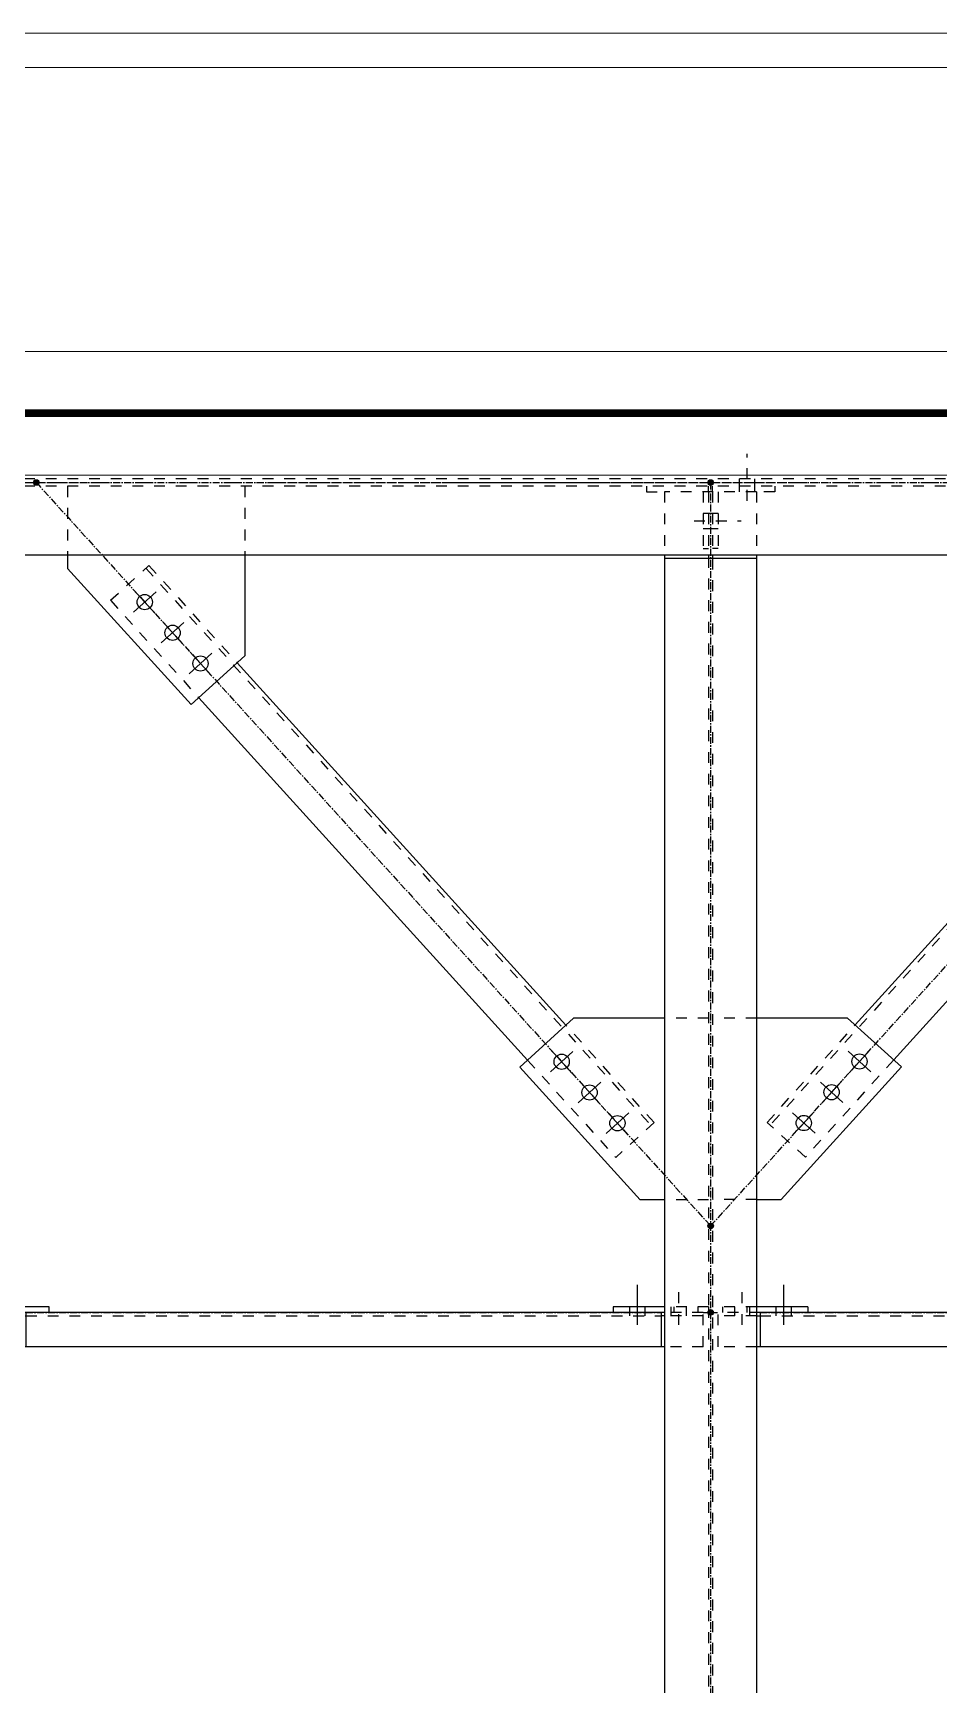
# Model space of a CAD drawing. Header units: inches. Extents: x 209270 to 234360, y -180214 to -150194.
# Drawn here: x 220432 to 221742, y -157102 to -154714 of the extents above; entities that cross this region are included whole.
import ezdxf

# ---------------------------------------------------------------- set-up
doc = ezdxf.new("R2010")
doc.units = ezdxf.units.IN
doc.header["$LTSCALE"] = 10
doc.header["$MEASUREMENT"] = 0
for name, pattern in [('CENTER', [2, 1.25, -0.25, 0.25, -0.25]), ('DXK_LINE_DOT2', [3.9198, 1.9599, -1.9599]), ('DXK_LINE_DOT5', [7.8785, 2.979, -0.9799, 0.9799, -0.9799, 0.9799, -0.9799]), ('HIDDEN', [0.375, 0.25, -0.125])]:
    doc.linetypes.add(name, pattern=pattern)
doc.layers.get('0').update_dxf_attribs({"color": 1})
for name, color, linetype in [('_BLUE_0', 5, 'Continuous'), ('_BLUE_1', 5, 'Continuous'), ('_BLUE_2', 5, 'Continuous'), ('_BLUE_4', 5, 'Continuous')]:
    doc.layers.add(name, color=color, linetype=linetype)
for name, color, linetype, lineweight in [('CEN', 1, 'CENTER', 9), ('handrail', 1, 'FENCELINE1', 9), ('HIDDEN', 1, 'HIDDEN', 9), ('MAIN OBJECT', 1, 'Continuous', 18), ('Sheeting', 1, 'Continuous', 0)]:
    doc.layers.add(name, color=color, linetype=linetype, lineweight=lineweight)
doc.linetypes.add('FENCELINE1', pattern='A,0.25,-0.1,[133,arial.ttf,S=0.1,R=0,X=-0.1,Y=0],-0.1,1', length=1.45)

# ---------------------------------------------------------------- blocks, each defined once
blk = doc.blocks.new('MECH_DRAWING')
at = {"layer": 'CEN'}
blk.add_line((217212.2, -155263.7), (228311.6, -155263.7), dxfattribs=at)
at = {"layer": 'CEN', "elevation": 0.8}
blk.add_lwpolyline([(217011.9, -155263.7), (228511.9, -155263.7), (228511.9, -165263.7), (217011.9, -165263.7)], close=True, dxfattribs=at)
at = {"layer": 'handrail', "const_width": 10, "elevation": -448149754.8}
blk.add_lwpolyline([(228511.9, -159158.7), (228511.9, -155263.7), (217011.9, -155263.7), (217011.9, -156838.4)], dxfattribs=at)
at = {"layer": 'HIDDEN', "elevation": 0.8}
blk.add_lwpolyline([(228307.2, -155268.1), (217216.6, -155268.1), (217216.6, -155259.3), (228307.2, -155259.3)], close=True, dxfattribs=at)
at = {"layer": 'MAIN OBJECT', "elevation": 0.8}
blk.add_lwpolyline([(228307.2, -155353.1), (217216.6, -155353.1), (217216.6, -155174.3), (228307.2, -155174.3)], close=True, dxfattribs=at)
at = {"layer": 'Sheeting'}
for points in [[(216351.9, -154713.7), (229171.9, -154713.7), (229171.9, -165813.7), (216351.9, -165813.7)], [(216401.9, -154763.7), (229121.9, -154763.7), (229121.9, -165763.7), (216401.9, -165763.7)]]:
    blk.add_lwpolyline(points, close=True, dxfattribs=at)
blk = doc.blocks.new('GridLine-116860372-116908 - 114867')
at = {"layer": '_BLUE_2', "linetype": 'DXK_LINE_DOT5'}
blk.add_line((2535.4, 25070.8), (24512.1, 25070.8), dxfattribs=at)
blk = doc.blocks.new('Part-116860372-114967 - 114867')
at = {"layer": '_BLUE_4', "linetype": 'Continuous'}
for points in [[(15075.6, 25065.8, -1), (15075.6, 25075.8, -1)], [(15075.6, 22565.8, -1), (15075.6, 22575.8, -1)]]:
    blk.add_hatch(color=256, dxfattribs=at).paths.add_polyline_path(points)
at = {"layer": '_BLUE_1', "linetype": 'DXK_LINE_DOT2'}
for p, q in [((14992.3, 25054.1), (14992.3, 24939.6)), ((15158.8, 25054.1), (14992.3, 25054.1)), ((15072, 25054.1), (15072, 23580.8)), ((15079.1, 25054.1), (15079.1, 24939.6)), ((15158.8, 25054.1), (15158.8, 24939.6)), ((15079.1, 24933.3), (15079.1, 22680.6)), ((15072, 23580.8), (15072, 22680.6)), ((14992.3, 22674.4), (14992.3, 22585)), ((15072, 22674.4), (15072, 22585)), ((15079.1, 22674.4), (15079.1, 22585)), ((15158.8, 22674.4), (15158.8, 22585)), ((15158.8, 22585), (14992.3, 22585))]:
    blk.add_line(p, q, dxfattribs=at)
at = {"layer": '_BLUE_2', "linetype": 'Continuous'}
for p, q in [((14992.3, 24939.6), (14992.3, 22674.4)), ((15158.8, 24933.3), (14992.3, 24933.3)), ((15072, 24939.6), (15072, 24933.3)), ((15079.1, 24939.6), (15079.1, 24933.3)), ((15158.8, 24939.6), (15158.8, 22674.4)), ((15158.8, 22680.6), (14992.3, 22680.6)), ((15072, 22680.6), (15072, 22674.4)), ((15079.1, 22680.6), (15079.1, 22674.4))]:
    blk.add_line(p, q, dxfattribs=at)
at = {"layer": '_BLUE_4', "linetype": 'CENTER'}
blk.add_line((15075.6, 25070.8), (15075.6, 22570.8), dxfattribs=at)
at = {"layer": '_BLUE_4', "linetype": 'Continuous'}
for centre in [(15075.6, 25070.8), (15075.6, 22570.8)]:
    blk.add_circle(centre, 5, dxfattribs=at)
blk = doc.blocks.new('Part-116860372-114888 - 114867')
at = {"layer": '_BLUE_1', "linetype": 'DXK_LINE_DOT2'}
for p, q in [((19851.4, 25077.6), (9958.1, 25077.6)), ((19851.4, 25064.1), (9958.1, 25064.1))]:
    blk.add_line(p, q, dxfattribs=at)
at = {"layer": '_BLUE_2', "linetype": 'Continuous'}
for p, q in [((12813.1, 25202.1), (19851.4, 25202.1)), ((19851.4, 24939.6), (12813.1, 24939.6))]:
    blk.add_line(p, q, dxfattribs=at)
at = {"layer": '_BLUE_4', "linetype": 'CENTER'}
blk.add_line((9575.6, 25070.8), (20200.6, 25070.8), dxfattribs=at)
blk = doc.blocks.new('Part-116860372-116075 - 114867')
at = {"layer": '_BLUE_1', "linetype": 'DXK_LINE_DOT2'}
for p, q in [((13913.2, 25064.1), (13913.2, 24939.6)), ((14233.8, 25064.1), (14233.8, 24939.6))]:
    blk.add_line(p, q, dxfattribs=at)
at = {"layer": '_BLUE_2', "linetype": 'Continuous'}
for p, q in [((13913.2, 24939.6), (13913.2, 24915.6)), ((14233.8, 24939.6), (14233.8, 24757.5)), ((13913.2, 24915.6), (14136.6, 24669.3)), ((14136.6, 24669.3), (14233.8, 24757.5))]:
    blk.add_line(p, q, dxfattribs=at)
blk = doc.blocks.new('Part-116860372-115060 - 114867')
at = {"layer": '_BLUE_4', "linetype": 'Continuous'}
for points in [[(13700.6, 23565.8, -1), (13700.6, 23575.8, -1)], [(15075.6, 23565.8, -1), (15075.6, 23575.8, -1)]]:
    blk.add_hatch(color=256, dxfattribs=at).paths.add_polyline_path(points)
at = {"layer": '_BLUE_1', "linetype": 'DXK_LINE_DOT2'}
for p, q in [((13838.1, 23570.8), (13717.3, 23570.8)), ((13717.3, 23508.3), (13717.3, 23570.8)), ((13831.8, 23564.6), (13717.3, 23564.6)), ((13838.1, 23564.6), (14986.1, 23564.6)), ((15062, 23570.8), (14986.1, 23570.8)), ((15062, 23564.6), (14992.3, 23564.6)), ((15062, 23508.3), (15062, 23570.8)), ((13831.8, 23508.3), (13717.3, 23508.3)), ((15062, 23508.3), (14986.1, 23508.3))]:
    blk.add_line(p, q, dxfattribs=at)
at = {"layer": '_BLUE_2', "linetype": 'Continuous'}
for p, q in [((13831.8, 23564.6), (13838.1, 23564.6)), ((14986.1, 23570.8), (13838.1, 23570.8)), ((13838.1, 23570.8), (13838.1, 23508.3)), ((14986.1, 23570.8), (14986.1, 23508.3)), ((14992.3, 23564.6), (14986.1, 23564.6)), ((14992.3, 23508.3), (13831.8, 23508.3))]:
    blk.add_line(p, q, dxfattribs=at)
at = {"layer": '_BLUE_4', "linetype": 'CENTER'}
for p, q in [((13700.6, 23570.8), (13717.3, 23570.8)), ((13838.1, 23570.8), (14986.1, 23570.8)), ((15062, 23570.8), (15075.6, 23570.8))]:
    blk.add_line(p, q, dxfattribs=at)
at = {"layer": '_BLUE_4', "linetype": 'Continuous'}
for centre in [(13700.6, 23570.8), (15075.6, 23570.8)]:
    blk.add_circle(centre, 5, dxfattribs=at)
blk = doc.blocks.new('Part-116860372-115061 - 114867')
at = {"layer": '_BLUE_4', "linetype": 'Continuous'}
for points in [[(15075.6, 23565.8, -1), (15075.6, 23575.8, -1)], [(16450.6, 23565.8, -1), (16450.6, 23575.8, -1)]]:
    blk.add_hatch(color=256, dxfattribs=at).paths.add_polyline_path(points)
at = {"layer": '_BLUE_1', "linetype": 'DXK_LINE_DOT2'}
for p, q in [((15165.1, 23570.8), (15089.1, 23570.8)), ((15089.1, 23508.3), (15089.1, 23570.8)), ((15158.8, 23564.6), (15089.1, 23564.6)), ((15165.1, 23564.6), (16361.1, 23564.6)), ((16437, 23570.8), (16361.1, 23570.8)), ((16437, 23564.6), (16367.3, 23564.6)), ((16437, 23508.3), (16437, 23570.8)), ((15158.8, 23508.3), (15089.1, 23508.3)), ((16437, 23508.3), (16367.3, 23508.3))]:
    blk.add_line(p, q, dxfattribs=at)
at = {"layer": '_BLUE_2', "linetype": 'Continuous'}
for p, q in [((15158.8, 23564.6), (15165.1, 23564.6)), ((16361.1, 23570.8), (15165.1, 23570.8)), ((15165.1, 23570.8), (15165.1, 23508.3)), ((16361.1, 23570.8), (16361.1, 23508.3)), ((16367.3, 23564.6), (16361.1, 23564.6)), ((16367.3, 23508.3), (15158.8, 23508.3))]:
    blk.add_line(p, q, dxfattribs=at)
at = {"layer": '_BLUE_4', "linetype": 'CENTER'}
for p, q in [((15075.6, 23570.8), (15089.1, 23570.8)), ((15165.1, 23570.8), (16361.1, 23570.8)), ((16437, 23570.8), (16450.6, 23570.8))]:
    blk.add_line(p, q, dxfattribs=at)
at = {"layer": '_BLUE_4', "linetype": 'Continuous'}
for centre in [(15075.6, 23570.8), (16450.6, 23570.8)]:
    blk.add_circle(centre, 5, dxfattribs=at)
blk = doc.blocks.new('Bolt-116860372-116079 - 114867')
at = {"layer": '_BLUE_2', "linetype": 'Continuous'}
for p, q in [((15324.3, 24042.7), (15365.1, 24005.8)), ((15363.1, 24044.7), (15326.2, 24003.9)), ((15274, 23987.1), (15314.7, 23950.2)), ((15312.8, 23989.1), (15275.9, 23948.3)), ((15223.6, 23931.5), (15264.4, 23894.6)), ((15262.5, 23933.5), (15225.5, 23892.7))]:
    blk.add_line(p, q, dxfattribs=at)
for centre in [(15344.7, 24024.3), (15294.3, 23968.7), (15244, 23913.1)]:
    blk.add_circle(centre, 13.8, dxfattribs=at)
blk = doc.blocks.new('Part-116860372-115091 - 114867')
at = {"layer": '_BLUE_4', "linetype": 'Continuous'}
for points in [[(16292.4, 25065.8, -1), (16292.4, 25075.8, -1)], [(15075.6, 23722.1, -1), (15075.6, 23732.1, -1)]]:
    blk.add_hatch(color=256, dxfattribs=at).paths.add_polyline_path(points)
at = {"layer": '_BLUE_1', "linetype": 'DXK_LINE_DOT2'}
for p, q in [((16094.6, 24915.8), (15183.1, 23909.2)), ((16089.1, 24920.8), (15929.7, 24744.8)), ((16089.1, 24920.8), (16158.6, 24857.9)), ((16158.6, 24857.9), (15999.2, 24681.9)), ((15177.6, 23914.2), (15337, 24090.3)), ((15406.5, 24027.3), (15247.1, 23851.3)), ((15247.1, 23851.3), (15177.6, 23914.2))]:
    blk.add_line(p, q, dxfattribs=at)
at = {"layer": '_BLUE_2', "linetype": 'Continuous'}
for p, q in [((15929.7, 24744.8), (15337, 24090.3)), ((15999.2, 24681.9), (15406.5, 24027.3))]:
    blk.add_line(p, q, dxfattribs=at)
at = {"layer": '_BLUE_4', "linetype": 'CENTER'}
blk.add_line((15075.6, 23727.1), (16292.4, 25070.8), dxfattribs=at)
at = {"layer": '_BLUE_4', "linetype": 'Continuous'}
for centre in [(16292.4, 25070.8), (15075.6, 23727.1)]:
    blk.add_circle(centre, 5, dxfattribs=at)
blk = doc.blocks.new('Part-116860372-115092 - 114867')
at = {"layer": '_BLUE_4', "linetype": 'Continuous'}
for points in [[(13856.8, 25065.8, -1), (13856.8, 25075.8, -1)], [(15075.6, 23722.1, -1), (15075.6, 23732.1, -1)]]:
    blk.add_hatch(color=256, dxfattribs=at).paths.add_polyline_path(points)
at = {"layer": '_BLUE_1', "linetype": 'DXK_LINE_DOT2'}
for p, q in [((13990.9, 24857.9), (14060.4, 24920.8)), ((14054.8, 24915.8), (14968, 23908.9)), ((14060.4, 24920.8), (14219.9, 24744.9)), ((13990.9, 24857.9), (14150.5, 24681.9)), ((14973.6, 23914), (14814, 24089.9)), ((14744.6, 24026.9), (14904.1, 23851)), ((14973.6, 23914), (14904.1, 23851))]:
    blk.add_line(p, q, dxfattribs=at)
at = {"layer": '_BLUE_2', "linetype": 'Continuous'}
for p, q in [((14219.9, 24744.9), (14814, 24089.9)), ((14150.5, 24681.9), (14744.6, 24026.9))]:
    blk.add_line(p, q, dxfattribs=at)
at = {"layer": '_BLUE_4', "linetype": 'CENTER'}
blk.add_line((13856.8, 25070.8), (15075.6, 23727.1), dxfattribs=at)
at = {"layer": '_BLUE_4', "linetype": 'Continuous'}
for centre in [(13856.8, 25070.8), (15075.6, 23727.1)]:
    blk.add_circle(centre, 5, dxfattribs=at)
blk = doc.blocks.new('Part-116860372-115464 - 114867')
at = {"layer": '_BLUE_1', "linetype": 'DXK_LINE_DOT2'}
for p, q in [((14959.5, 25064.1), (14959.5, 25054.1)), ((14959.5, 25054.1), (14992.3, 25054.1)), ((15062, 25054.1), (15062, 24951.6)), ((15072, 25054.1), (15072, 25064.1)), ((15062, 24951.6), (15072, 24951.6))]:
    blk.add_line(p, q, dxfattribs=at)
blk = doc.blocks.new('Bolt-116860372-115478 - 114867')
at = {"layer": '_BLUE_1', "linetype": 'DXK_LINE_DOT2'}
for p, q in [((15141.6, 25037.8), (15141.6, 25122.8)), ((15127.9, 25064.1), (15127.9, 25077.6)), ((15127.9, 25054.1), (15127.9, 25064.1)), ((15155.4, 25064.1), (15155.4, 25077.6)), ((15155.4, 25054.1), (15155.4, 25064.1))]:
    blk.add_line(p, q, dxfattribs=at)
blk = doc.blocks.new('Part-116860372-115463 - 114867')
at = {"layer": '_BLUE_1', "linetype": 'DXK_LINE_DOT2'}
for p, q in [((15079.1, 25054.1), (15079.1, 25064.1)), ((15089.1, 25054.1), (15089.1, 24951.6)), ((15191.6, 25054.1), (15158.8, 25054.1)), ((15191.6, 25064.1), (15191.6, 25054.1)), ((15089.1, 24951.6), (15079.1, 24951.6))]:
    blk.add_line(p, q, dxfattribs=at)
blk = doc.blocks.new('Bolt-116860372-115465 - 114867')
at = {"layer": '_BLUE_1', "linetype": 'DXK_LINE_DOT2'}
for p, q in [((15045.8, 25001.6), (15130.8, 25001.6)), ((15062, 25015.3), (15072, 25015.3)), ((15072, 25015.3), (15079.1, 25015.3)), ((15079.1, 25015.3), (15089.1, 25015.3)), ((15062, 24987.8), (15072, 24987.8)), ((15072, 24987.8), (15079.1, 24987.8)), ((15079.1, 24987.8), (15089.1, 24987.8))]:
    blk.add_line(p, q, dxfattribs=at)
blk = doc.blocks.new('Part-116860372-115699 - 114867')
at = {"layer": '_BLUE_1', "linetype": 'DXK_LINE_DOT2'}
for p, q in [((13707.3, 23570.8), (13707.3, 23580.8)), ((13707.3, 23580.8), (13831.8, 23580.8)), ((13726.1, 23570.8), (13726.1, 23580.8)), ((13769.8, 23570.8), (13769.8, 23580.8)), ((13879.8, 23570.8), (13879.8, 23580.8))]:
    blk.add_line(p, q, dxfattribs=at)
at = {"layer": '_BLUE_2', "linetype": 'Continuous'}
for p, q in [((13879.8, 23580.8), (13831.8, 23580.8)), ((13838.1, 23570.8), (13831.8, 23570.8)), ((13879.8, 23570.8), (13879.8, 23580.8))]:
    blk.add_line(p, q, dxfattribs=at)
blk = doc.blocks.new('Part-116860372-115701 - 114867')
at = {"layer": '_BLUE_1', "linetype": 'DXK_LINE_DOT2'}
for p, q in [((15158.8, 23580.8), (15079.1, 23580.8)), ((15097.9, 23570.8), (15097.9, 23580.8)), ((15141.6, 23570.8), (15141.6, 23580.8))]:
    blk.add_line(p, q, dxfattribs=at)
at = {"layer": '_BLUE_2', "linetype": 'Continuous'}
for p, q in [((15251.6, 23580.8), (15158.8, 23580.8)), ((15165.1, 23570.8), (15158.8, 23570.8)), ((15251.6, 23580.8), (15251.6, 23570.8))]:
    blk.add_line(p, q, dxfattribs=at)
blk = doc.blocks.new('Bolt-116860372-115702 - 114867')
at = {"layer": '_BLUE_1', "linetype": 'DXK_LINE_DOT2'}
for p, q in [((15132.9, 23548.3), (15132.9, 23620.8)), ((15119.1, 23570.8), (15119.1, 23580.8)), ((15119.1, 23564.6), (15119.1, 23570.8)), ((15146.6, 23570.8), (15146.6, 23580.8)), ((15146.6, 23564.6), (15146.6, 23570.8))]:
    blk.add_line(p, q, dxfattribs=at)
at = {"layer": '_BLUE_2', "linetype": 'Continuous'}
for p, q in [((15207.9, 23548.3), (15207.9, 23620.8)), ((15194.1, 23570.8), (15194.1, 23580.8)), ((15194.1, 23564.6), (15194.1, 23570.8)), ((15221.6, 23570.8), (15221.6, 23580.8)), ((15221.6, 23564.6), (15221.6, 23570.8))]:
    blk.add_line(p, q, dxfattribs=at)
blk = doc.blocks.new('Part-116860372-115705 - 114867')
at = {"layer": '_BLUE_1', "linetype": 'DXK_LINE_DOT2'}
for p, q in [((15072, 23580.8), (14992.3, 23580.8)), ((15009.5, 23570.8), (15009.5, 23580.8)), ((15053.3, 23570.8), (15053.3, 23580.8))]:
    blk.add_line(p, q, dxfattribs=at)
at = {"layer": '_BLUE_2', "linetype": 'Continuous'}
for p, q in [((14992.3, 23580.8), (14899.5, 23580.8)), ((14899.5, 23580.8), (14899.5, 23570.8)), ((14992.3, 23570.8), (14986.1, 23570.8))]:
    blk.add_line(p, q, dxfattribs=at)
blk = doc.blocks.new('Bolt-116860372-115706 - 114867')
at = {"layer": '_BLUE_1', "linetype": 'DXK_LINE_DOT2'}
for p, q in [((15018.3, 23548.3), (15018.3, 23620.8)), ((15004.5, 23570.8), (15004.5, 23580.8)), ((15004.5, 23564.6), (15004.5, 23570.8)), ((15032, 23570.8), (15032, 23580.8)), ((15032, 23564.6), (15032, 23570.8))]:
    blk.add_line(p, q, dxfattribs=at)
at = {"layer": '_BLUE_2', "linetype": 'Continuous'}
for p, q in [((14943.3, 23548.3), (14943.3, 23620.8)), ((14929.5, 23570.8), (14929.5, 23580.8)), ((14929.5, 23564.6), (14929.5, 23570.8)), ((14957, 23570.8), (14957, 23580.8)), ((14957, 23564.6), (14957, 23570.8))]:
    blk.add_line(p, q, dxfattribs=at)
blk = doc.blocks.new('Bolt-116860372-116076 - 114867')
at = {"layer": '_BLUE_2', "linetype": 'Continuous'}
for p, q in [((14073.1, 24873.3), (14032.4, 24836.4)), ((14071.2, 24834.5), (14034.3, 24875.2)), ((14123.5, 24817.8), (14082.7, 24780.8)), ((14121.6, 24778.9), (14084.6, 24819.7)), ((14173.9, 24762.2), (14133.1, 24725.3)), ((14172, 24723.4), (14135, 24764.1))]:
    blk.add_line(p, q, dxfattribs=at)
for centre in [(14052.7, 24854.8), (14103.1, 24799.3), (14153.5, 24743.7)]:
    blk.add_circle(centre, 13.8, dxfattribs=at)
blk = doc.blocks.new('Part-116860372-116078 - 114867')
at = {"layer": '_BLUE_1', "linetype": 'DXK_LINE_DOT2'}
for p, q in [((15158.8, 24102.9), (15079.1, 24102.9)), ((15158.8, 23774.6), (15079.1, 23774.6))]:
    blk.add_line(p, q, dxfattribs=at)
at = {"layer": '_BLUE_2', "linetype": 'Continuous'}
for p, q in [((15323.1, 24102.9), (15158.8, 24102.9)), ((15420.4, 24014.8), (15323.1, 24102.9)), ((15202.9, 23774.6), (15420.4, 24014.8)), ((15158.8, 23774.6), (15202.9, 23774.6))]:
    blk.add_line(p, q, dxfattribs=at)
blk = doc.blocks.new('Part-116860372-116081 - 114867')
at = {"layer": '_BLUE_1', "linetype": 'DXK_LINE_DOT2'}
for p, q in [((15072, 24102.5), (14992.3, 24102.5)), ((15072, 23774.5), (14992.3, 23774.5))]:
    blk.add_line(p, q, dxfattribs=at)
at = {"layer": '_BLUE_2', "linetype": 'Continuous'}
for p, q in [((14827.9, 24102.5), (14730.7, 24014.3)), ((14992.3, 24102.5), (14827.9, 24102.5)), ((14730.7, 24014.3), (14948.2, 23774.5)), ((14992.3, 23774.5), (14948.2, 23774.5))]:
    blk.add_line(p, q, dxfattribs=at)
blk = doc.blocks.new('Bolt-116860372-116082 - 114867')
at = {"layer": '_BLUE_2', "linetype": 'Continuous'}
for p, q in [((14786, 24005.4), (14826.7, 24042.4)), ((14787.9, 24044.3), (14824.8, 24003.5)), ((14836.4, 23949.9), (14877.1, 23986.8)), ((14838.3, 23988.7), (14875.2, 23948)), ((14886.8, 23894.3), (14927.5, 23931.3)), ((14888.7, 23933.2), (14925.6, 23892.4))]:
    blk.add_line(p, q, dxfattribs=at)
for centre in [(14806.4, 24023.9), (14856.8, 23968.3), (14907.1, 23912.8)]:
    blk.add_circle(centre, 13.8, dxfattribs=at)
blk = doc.blocks.new('STR_DRAWING')
at = {"layer": '_BLUE_0', "xscale": 0.8, "yscale": 0.8, "zscale": 0.8}
for name in ['GridLine-116860372-116908 - 114867', 'Part-116860372-114888 - 114867', 'Bolt-116860372-115478 - 114867', 'Part-116860372-115092 - 114867', 'Part-116860372-114967 - 114867', 'Part-116860372-115091 - 114867', 'Part-116860372-116075 - 114867', 'Part-116860372-115464 - 114867', 'Part-116860372-115463 - 114867', 'Bolt-116860372-115465 - 114867', 'Bolt-116860372-116076 - 114867', 'Part-116860372-116081 - 114867', 'Part-116860372-116078 - 114867', 'Bolt-116860372-116082 - 114867', 'Bolt-116860372-116079 - 114867', 'Bolt-116860372-115706 - 114867', 'Bolt-116860372-115702 - 114867', 'Part-116860372-115060 - 114867', 'Part-116860372-115699 - 114867', 'Part-116860372-115705 - 114867', 'Part-116860372-115061 - 114867', 'Part-116860372-115701 - 114867']:
    blk.add_blockref(name, (971.5, 4264.2), dxfattribs=at)

msp = doc.modelspace()

# ---------------------------------------------------------------- block references
msp.add_blockref('MECH_DRAWING', (0, 0))
at = {"xscale": 0.9999999999078191, "yscale": 1.0000000000951985}
msp.add_blockref('STR_DRAWING', (208379.9, -179684.5), dxfattribs=at)

doc.saveas('drawing.dxf')
